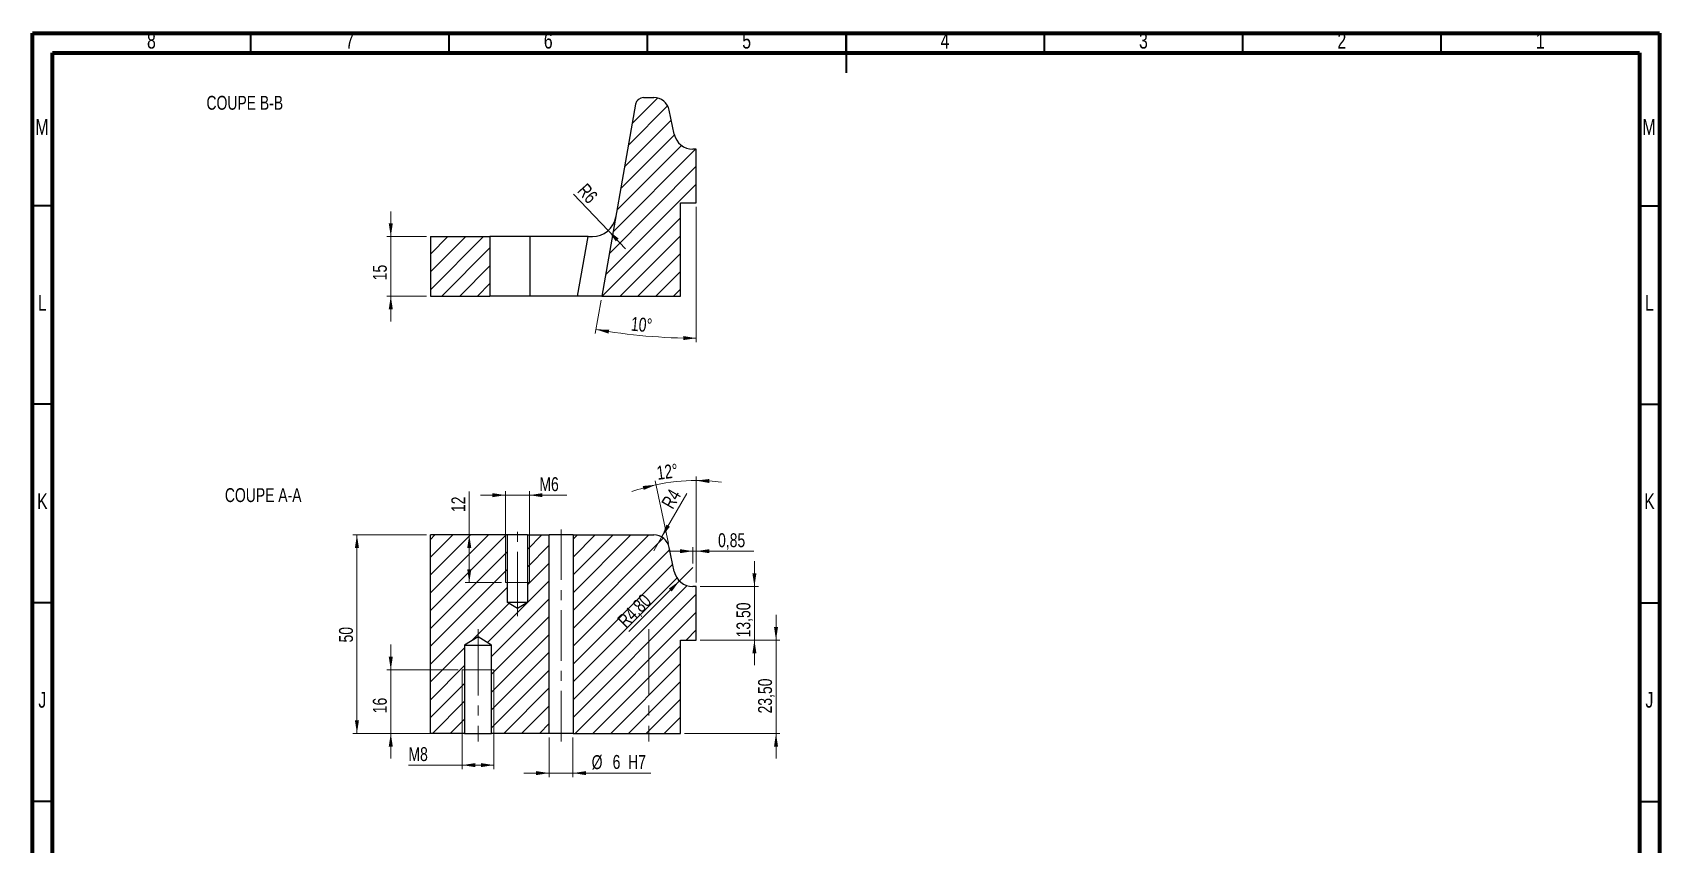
# Model space of a CAD drawing. Header units: millimetres. Extents: x 5 to 415, y 5 to 592.
# Drawn here: x 5 to 415, y 387.7 to 592.1 of the extents above; entities that cross this region are included whole.
import ezdxf

# ---------------------------------------------------------------- set-up
doc = ezdxf.new("R2010")
doc.units = ezdxf.units.MM
doc.linetypes.add('CENTERX2', pattern=[20.32, 12.7, -2.54, 2.54, -2.54])
doc.styles.add('SLDTEXTSTYLE0', font='TXT', dxfattribs={"width": 0.75})
doc.dimstyles.new('SLDDIMSTYLE2', dxfattribs={"dimtxt": 3.5, "dimasz": 3.302, "dimexe": 0, "dimexo": 0.0625, "dimgap": 0.875, "dimtad": 1, "dimrnd": 1e-09, "dimzin": 12, "dimdsep": 46, "dimtxsty": 'SLDTEXTSTYLE0', "dimsah": 1, "dimcen": 0, "dimadec": 0, "dimazin": 3, "dimtfac": 1, "dimtofl": 0, "dimtmove": 0, "dimatfit": 3, "dimfxl": 1, "dimfrac": 2, "dimtolj": 1, "dimtzin": 12, "dimarcsym": 0})
doc.dimstyles.new('SLDDIMSTYLE3', dxfattribs={"dimtxt": 3.5, "dimasz": 3.302, "dimexe": 0, "dimexo": 0.0625, "dimgap": 0.875, "dimtad": 1, "dimrnd": 1e-09, "dimzin": 12, "dimdsep": 46, "dimtxsty": 'SLDTEXTSTYLE0', "dimsah": 1, "dimcen": 0, "dimadec": 0, "dimazin": 3, "dimtfac": 1, "dimtofl": 0, "dimtmove": 1, "dimatfit": 3, "dimfxl": 1, "dimfrac": 2, "dimtolj": 1, "dimtzin": 12, "dimarcsym": 0})
doc.dimstyles.new('SLDDIMSTYLE4', dxfattribs={"dimtxt": 3.5, "dimasz": 3.302, "dimexe": 0, "dimexo": 0.0625, "dimgap": 0.875, "dimtad": 1, "dimrnd": 1e-09, "dimzin": 12, "dimdsep": 46, "dimtxsty": 'SLDTEXTSTYLE0', "dimsah": 1, "dimcen": 0.09, "dimadec": 0, "dimazin": 3, "dimtfac": 1, "dimtofl": 0, "dimtmove": 0, "dimatfit": 3, "dimfxl": 1, "dimfrac": 2, "dimtolj": 1, "dimtzin": 12, "dimarcsym": 0})
doc.dimstyles.new('SLDDIMSTYLE5', dxfattribs={"dimtxt": 3.5, "dimasz": 3.302, "dimexe": 0, "dimexo": 0.0625, "dimgap": 0.875, "dimtad": 1, "dimrnd": 1e-09, "dimzin": 12, "dimdsep": 46, "dimtxsty": 'SLDTEXTSTYLE0', "dimsah": 1, "dimcen": 0.09, "dimadec": 0, "dimazin": 3, "dimtfac": 1, "dimtmove": 0, "dimatfit": 0, "dimfxl": 1, "dimfrac": 2, "dimtolj": 1, "dimtzin": 12, "dimarcsym": 0})
doc.dimstyles.new('SLDDIMSTYLE6', dxfattribs={"dimtxt": 3.5, "dimasz": 3.302, "dimexe": 0, "dimexo": 0.0625, "dimgap": 0.875, "dimtad": 1, "dimrnd": 1e-09, "dimdsep": 46, "dimtxsty": 'SLDTEXTSTYLE0', "dimsah": 1, "dimcen": 0.09, "dimadec": 0, "dimazin": 2, "dimtfac": 1, "dimtmove": 0, "dimatfit": 0, "dimfxl": 1, "dimfrac": 2, "dimtolj": 1, "dimtzin": 12, "dimarcsym": 0})
doc.dimstyles.new('SLDDIMSTYLE7', dxfattribs={"dimtxt": 3.5, "dimasz": 3.302, "dimexe": 0, "dimexo": 0.0625, "dimgap": 0.875, "dimtad": 1, "dimdec": 4, "dimzin": 12, "dimdsep": 46, "dimtxsty": 'SLDTEXTSTYLE0', "dimsah": 1, "dimcen": 0.09, "dimazin": 3, "dimtfac": 1, "dimtofl": 0, "dimtmove": 0, "dimatfit": 3, "dimfxl": 1, "dimfrac": 2, "dimtolj": 1, "dimtzin": 12, "dimarcsym": 0})

# ---------------------------------------------------------------- blocks, each defined once
blk = doc.blocks.new('_D_29')
at = {"color": 7, "linetype": 'Continuous', "lineweight": 18}
for p, q in [((113.28, 430.62), (113.28, 406.63)), ((121.28, 430.62), (121.28, 406.63)), ((113.28, 407.63), (99.74, 407.63)), ((121.28, 407.63), (113.28, 407.63))]:
    blk.add_line(p, q, dxfattribs=at)
for points in [[(113.28, 407.63), (116.58, 407.13), (116.58, 408.14)], [(121.28, 407.63), (117.98, 408.14), (117.98, 407.13)]]:
    blk.add_solid(points, dxfattribs=at)
at = {"color": 7, "linetype": 'Continuous', "lineweight": 18, "insert": (99.74, 412.15), "char_height": 3.5, "attachment_point": 1, "style": 'SLDTEXTSTYLE0'}
blk.add_mtext('M8', dxfattribs=at)
blk = doc.blocks.new('_D_30')
at = {"color": 7, "linetype": 'Continuous', "lineweight": 18}
for p, q in [((95.28, 431.62), (95.28, 437.97)), ((112.28, 431.62), (94.28, 431.62)), ((95.28, 415.62), (95.28, 431.62)), ((112.28, 415.62), (94.28, 415.62)), ((95.28, 415.62), (95.28, 409.27))]:
    blk.add_line(p, q, dxfattribs=at)
for points in [[(95.28, 431.62), (95.79, 434.92), (94.77, 434.92)], [(95.28, 415.62), (94.77, 412.31), (95.79, 412.31)]]:
    blk.add_solid(points, dxfattribs=at)
at = {"color": 7, "linetype": 'Continuous', "lineweight": 18, "insert": (90.77, 420.69), "char_height": 3.5, "attachment_point": 1, "rotation": 90, "style": 'SLDTEXTSTYLE0'}
blk.add_mtext('16', dxfattribs=at)
blk = doc.blocks.new('_D_31')
at = {"color": 7, "linetype": 'Continuous', "lineweight": 18}
for p, q in [((104.28, 465.62), (85.75, 465.62)), ((86.75, 415.62), (86.75, 465.62)), ((104.28, 415.62), (85.75, 415.62))]:
    blk.add_line(p, q, dxfattribs=at)
for points in [[(86.75, 465.62), (86.24, 462.31), (87.26, 462.31)], [(86.75, 415.62), (87.26, 418.92), (86.24, 418.92)]]:
    blk.add_solid(points, dxfattribs=at)
at = {"color": 7, "linetype": 'Continuous', "lineweight": 18, "insert": (82.24, 438.52), "char_height": 3.5, "attachment_point": 1, "rotation": 90, "style": 'SLDTEXTSTYLE0'}
blk.add_mtext('50', dxfattribs=at)
blk = doc.blocks.new('_D_32')
at = {"color": 7, "linetype": 'Continuous', "lineweight": 18}
for p, q in [((124.2, 475.62), (117.85, 475.62)), ((124.2, 454.62), (124.2, 476.62)), ((124.2, 475.62), (130.2, 475.62)), ((130.2, 454.62), (130.2, 476.62)), ((130.2, 475.62), (139.61, 475.62))]:
    blk.add_line(p, q, dxfattribs=at)
for points in [[(124.2, 475.62), (120.9, 476.12), (120.9, 475.11)], [(130.2, 475.62), (133.51, 475.11), (133.51, 476.12)]]:
    blk.add_solid(points, dxfattribs=at)
at = {"color": 7, "linetype": 'Continuous', "lineweight": 18, "insert": (132.74, 480.13), "char_height": 3.5, "attachment_point": 1, "style": 'SLDTEXTSTYLE0'}
blk.add_mtext('M6', dxfattribs=at)
blk = doc.blocks.new('_D_33')
at = {"color": 7, "linetype": 'Continuous', "lineweight": 18}
for p, q in [((115.06, 465.62), (115.06, 476.54)), ((123.2, 465.62), (114.06, 465.62)), ((115.06, 465.62), (115.06, 453.62)), ((123.2, 453.62), (114.06, 453.62))]:
    blk.add_line(p, q, dxfattribs=at)
for points in [[(115.06, 465.62), (114.55, 462.31), (115.57, 462.31)], [(115.06, 453.62), (115.57, 456.92), (114.55, 456.92)]]:
    blk.add_solid(points, dxfattribs=at)
at = {"color": 7, "linetype": 'Continuous', "lineweight": 18, "insert": (110.55, 471.36), "char_height": 3.5, "attachment_point": 1, "rotation": 90, "style": 'SLDTEXTSTYLE0'}
blk.add_mtext('12', dxfattribs=at)
blk = doc.blocks.new('_D_34')
at = {"color": 7, "linetype": 'Continuous', "lineweight": 18}
for p, q in [((135.2, 414.62), (135.2, 404.62)), ((141.2, 414.62), (141.2, 404.62)), ((135.2, 405.62), (128.85, 405.62)), ((135.2, 405.62), (141.2, 405.62)), ((141.2, 405.62), (160.85, 405.62))]:
    blk.add_line(p, q, dxfattribs=at)
for points in [[(135.2, 405.62), (131.9, 406.12), (131.9, 405.11)], [(141.2, 405.62), (144.51, 405.11), (144.51, 406.12)]]:
    blk.add_solid(points, dxfattribs=at)
at = {"color": 7, "linetype": 'Continuous', "lineweight": 18, "char_height": 3.5, "attachment_point": 1, "style": 'SLDTEXTSTYLE0'}
for s, insert in [('%%c', (145.91, 410.13)), ('6', (151.19, 410.18)), ('H7', (155.09, 410.18))]:
    blk.add_mtext(s, dxfattribs=dict(at, insert=insert))
blk = doc.blocks.new('_D_35')
at = {"color": 7, "linetype": 'Continuous', "lineweight": 18}
for p, q in [((192.36, 439.12), (192.36, 445.47)), ((173.28, 439.12), (193.36, 439.12)), ((192.36, 415.62), (192.36, 439.12)), ((169.28, 415.62), (193.36, 415.62)), ((192.36, 415.62), (192.36, 409.27))]:
    blk.add_line(p, q, dxfattribs=at)
for points in [[(192.36, 439.12), (192.87, 442.42), (191.86, 442.42)], [(192.36, 415.62), (191.86, 412.31), (192.87, 412.31)]]:
    blk.add_solid(points, dxfattribs=at)
at = {"color": 7, "linetype": 'Continuous', "lineweight": 18, "insert": (187.85, 420.65), "char_height": 3.5, "attachment_point": 1, "rotation": 90, "style": 'SLDTEXTSTYLE0'}
blk.add_mtext('23,50', dxfattribs=at)
blk = doc.blocks.new('_D_36')
at = {"color": 7, "linetype": 'Continuous', "lineweight": 18}
for p, q in [((186.92, 452.62), (186.92, 458.97)), ((173.28, 452.62), (187.92, 452.62)), ((186.92, 439.12), (186.92, 452.62)), ((173.28, 439.12), (187.92, 439.12)), ((186.92, 439.12), (186.92, 432.77))]:
    blk.add_line(p, q, dxfattribs=at)
for points in [[(186.92, 452.62), (187.42, 455.92), (186.41, 455.92)], [(186.92, 439.12), (186.41, 435.81), (187.42, 435.81)]]:
    blk.add_solid(points, dxfattribs=at)
at = {"color": 7, "linetype": 'Continuous', "lineweight": 18, "insert": (182.4, 439.8), "char_height": 3.5, "attachment_point": 1, "rotation": 90, "style": 'SLDTEXTSTYLE0'}
blk.add_mtext('13,50', dxfattribs=at)
blk = doc.blocks.new('_D_37')
at = {"color": 7, "linetype": 'Continuous', "lineweight": 18}
for q in [(171.43, 457.42), (155.29, 441.27)]:
    blk.add_line((168.04, 454.02), q, dxfattribs=at)
blk.add_solid([(168.04, 454.02), (165.34, 452.05), (166.06, 451.33)], dxfattribs=at)
at = {"color": 7, "linetype": 'Continuous', "lineweight": 18, "insert": (152.12, 444.44), "char_height": 3.5, "attachment_point": 1, "rotation": 45, "style": 'SLDTEXTSTYLE0'}
blk.add_mtext('R4,80', dxfattribs=at)
blk = doc.blocks.new('_D_38')
at = {"color": 7, "linetype": 'Continuous', "lineweight": 18}
for q in [(169.88, 476.07), (161.54, 461.62)]:
    blk.add_line((163.54, 465.08), q, dxfattribs=at)
blk.add_solid([(163.54, 465.08), (165.63, 467.69), (164.75, 468.19)], dxfattribs=at)
at = {"color": 7, "linetype": 'Continuous', "lineweight": 18, "insert": (163.31, 473.61), "char_height": 3.5, "attachment_point": 1, "rotation": 60, "style": 'SLDTEXTSTYLE0'}
blk.add_mtext('R4', dxfattribs=at)
blk = doc.blocks.new('_D_39')
at = {"color": 7, "linetype": 'Continuous', "lineweight": 18}
for p, q in [((171.43, 461.51), (165.08, 461.51)), ((171.43, 458.42), (171.43, 462.51)), ((171.43, 461.51), (172.28, 461.51)), ((172.28, 453.62), (172.28, 462.51)), ((172.28, 461.51), (186.81, 461.51))]:
    blk.add_line(p, q, dxfattribs=at)
for points in [[(171.43, 461.51), (168.13, 462.02), (168.13, 461)], [(172.28, 461.51), (175.58, 461), (175.58, 462.02)]]:
    blk.add_solid(points, dxfattribs=at)
at = {"color": 7, "linetype": 'Continuous', "lineweight": 18, "insert": (177.76, 466.02), "char_height": 3.5, "attachment_point": 1, "style": 'SLDTEXTSTYLE0'}
blk.add_mtext('0,85', dxfattribs=at)
blk = doc.blocks.new('_D_40')
at = {"color": 7, "linetype": 'Continuous', "lineweight": 18}
for p, q in [((172.28, 453.62), (172.28, 480.29)), ((165.24, 463.43), (161.89, 479.2))]:
    blk.add_line(p, q, dxfattribs=at)
for start, end in [(102.0002, 109.4159), (90, 102.0002), (82.5842, 90)]:
    blk.add_arc((172.28, 430.32), 48.97, start, end, dxfattribs=at)
for points in [[(162.1, 478.22), (158.77, 477.92), (159.02, 476.93)], [(172.28, 479.29), (175.57, 478.67), (175.6, 479.69)]]:
    blk.add_solid(points, dxfattribs=at)
at = {"color": 7, "linetype": 'Continuous', "lineweight": 18, "insert": (162.11, 482.94), "char_height": 3.5, "attachment_point": 1, "rotation": 7.1716, "style": 'SLDTEXTSTYLE0'}
blk.add_mtext('12°', dxfattribs=at)
blk = doc.blocks.new('_D_41')
at = {"color": 7, "linetype": 'Continuous', "lineweight": 18}
for q in [(141.35, 551.43), (154.46, 537.67)]:
    blk.add_line((150.08, 542.27), q, dxfattribs=at)
blk.add_solid([(150.08, 542.27), (151.99, 539.52), (152.72, 540.23)], dxfattribs=at)
at = {"color": 7, "linetype": 'Continuous', "lineweight": 18, "insert": (144.71, 554.44), "char_height": 3.5, "attachment_point": 1, "rotation": 311.798, "style": 'SLDTEXTSTYLE0'}
blk.add_mtext('R6', dxfattribs=at)
blk = doc.blocks.new('_D_42')
at = {"color": 7, "linetype": 'Continuous', "lineweight": 18}
for p, q in [((95.28, 540.74), (95.28, 547.09)), ((104.28, 540.74), (94.28, 540.74)), ((95.28, 540.74), (95.28, 525.74)), ((104.28, 525.74), (94.28, 525.74)), ((95.28, 525.74), (95.28, 519.39))]:
    blk.add_line(p, q, dxfattribs=at)
for points in [[(95.28, 540.74), (95.79, 544.04), (94.77, 544.04)], [(95.28, 525.74), (94.77, 522.44), (95.79, 522.44)]]:
    blk.add_solid(points, dxfattribs=at)
at = {"color": 7, "linetype": 'Continuous', "lineweight": 18, "insert": (90.77, 529.73), "char_height": 3.5, "attachment_point": 1, "rotation": 90, "style": 'SLDTEXTSTYLE0'}
blk.add_mtext('15', dxfattribs=at)
blk = doc.blocks.new('_D_43')
at = {"color": 7, "linetype": 'Continuous', "lineweight": 18}
for p, q in [((172.28, 548.24), (172.28, 514.14)), ((148.29, 524.75), (146.81, 516.37))]:
    blk.add_line(p, q, dxfattribs=at)
blk.add_arc((172.28, 660.81), 145.67, 260, 270, dxfattribs=at)
for points in [[(146.99, 517.35), (150.16, 516.32), (150.33, 517.32)], [(172.28, 515.14), (168.99, 515.69), (168.97, 514.67)]]:
    blk.add_solid(points, dxfattribs=at)
at = {"color": 7, "linetype": 'Continuous', "lineweight": 18, "insert": (156, 520.55), "char_height": 3.5, "attachment_point": 1, "rotation": 354.8071, "style": 'SLDTEXTSTYLE0'}
blk.add_mtext('10°', dxfattribs=at)

msp = doc.modelspace()

# ---------------------------------------------------------------- hatches: boundary and pattern name
at = {"linetype": 'Continuous', "lineweight": 18}
h = msp.add_hatch(dxfattribs=at)
h.set_pattern_fill('ANSI31', style=0)
edge = h.paths.add_edge_path(flags=0)
edge.add_arc((171.42945, 567.53867), 4.8, 192.0001556, 270, ccw=False)
edge.add_line((166.73434, 566.54068), (165.45269, 572.57033))
edge.add_arc((161.5401, 571.73867), 4, 12.0001556, 90)
edge.add_line((161.5401, 575.73867), (158.96063, 575.73867))
edge.add_arc((158.96063, 573.73867), 2, 90, 170)
edge.add_line((156.99102, 574.08597), (148.46609, 525.73867))
edge.add_line((148.46609, 525.73867), (168.28243, 525.73867))
edge.add_line((168.28243, 525.73867), (168.28243, 549.23867))
edge.add_line((168.28243, 549.23867), (172.28243, 549.23867))
edge.add_line((172.28243, 549.23867), (172.28243, 562.73867))
edge.add_line((172.28243, 562.73867), (171.42945, 562.73867))
h = msp.add_hatch(dxfattribs=at)
h.set_pattern_fill('ANSI31', style=0)
h.paths.add_polyline_path([(120.28243, 540.73867), (105.28243, 540.73867), (105.28243, 525.73867), (120.28243, 525.73867)], flags=0)
h = msp.add_hatch(dxfattribs=at)
h.set_pattern_fill('ANSI31', style=0)
h.paths.add_polyline_path([(120.68243, 415.61535), (135.20432, 415.61535), (135.20432, 465.61535), (129.70432, 465.61535), (129.70432, 448.61535), (127.20432, 447.1132), (124.70432, 448.61535), (124.70432, 465.61535), (105.28243, 465.61535), (105.28243, 415.61535), (113.88243, 415.61535), (113.88243, 437.86535), (117.28243, 439.90828), (120.68243, 437.86535)], flags=0)
h = msp.add_hatch(dxfattribs=at)
h.set_pattern_fill('ANSI31', style=0)
edge = h.paths.add_edge_path(flags=0)
edge.add_line((168.28243, 415.61535), (168.28243, 439.11535))
edge.add_line((168.28243, 439.11535), (172.28243, 439.11535))
edge.add_line((172.28243, 439.11535), (172.28243, 452.61535))
edge.add_line((172.28243, 452.61535), (171.42945, 452.61535))
edge.add_arc((171.42945, 457.41535), 4.8, 192.0001556, 270, ccw=False)
edge.add_line((166.73434, 456.41736), (165.45269, 462.44701))
edge.add_arc((161.5401, 461.61535), 4, 12.0001556, 90)
edge.add_line((161.5401, 465.61535), (141.20432, 465.61535))
edge.add_line((141.20432, 465.61535), (141.20432, 415.61535))
edge.add_line((141.20432, 415.61535), (168.28243, 415.61535))

# ---------------------------------------------------------------- linework, layer by layer
at = {"color": 7, "linetype": 'Continuous', "lineweight": 70}
for p, q in [((5, 5), (5, 592)), ((5, 592), (415, 592)), ((415, 592), (415, 5)), ((10, 10), (10, 587)), ((10, 587), (410, 587)), ((410, 587), (410, 10))]:
    msp.add_line(p, q, dxfattribs=at)
at = {"color": 7, "linetype": 'Continuous', "lineweight": 35}
for p, q in [((60, 587), (60, 592)), ((110, 587), (110, 592)), ((160, 587), (160, 592)), ((210, 592.001), (210, 581.999)), ((210, 587), (210, 592)), ((260, 587), (260, 592)), ((310, 587), (310, 592)), ((360, 587), (360, 592)), ((10, 548.5), (5, 548.5)), ((410, 548.5), (415, 548.5)), ((10, 498.5), (5, 498.5)), ((410, 498.5), (415, 498.5)), ((10, 448.5), (5, 448.5)), ((410, 448.5), (415, 448.5)), ((10, 398.5), (5, 398.5)), ((410, 398.5), (415, 398.5))]:
    msp.add_line(p, q, dxfattribs=at)
at = {"color": 7, "linetype": 'Continuous', "lineweight": 25}
for p, q in [((156.99102, 574.08597), (148.46608, 525.73867)), ((158.96064, 575.73867), (161.54009, 575.73867)), ((166.73434, 566.54068), (165.45268, 572.57033)), ((172.28244, 562.73867), (171.42945, 562.73867)), ((172.28244, 549.23867), (172.28244, 562.73867)), ((168.28244, 549.23867), (172.28244, 549.23867)), ((168.28244, 525.73867), (168.28244, 549.23867)), ((105.28243, 540.73867), (105.28243, 525.73867)), ((105.28243, 540.73867), (120.28244, 540.73867)), ((120.28244, 540.73867), (120.28244, 525.73867)), ((130.28243, 540.73867), (120.28244, 540.73867)), ((130.28243, 540.73867), (130.28243, 525.73867)), ((145.01843, 540.73867), (130.28243, 540.73867)), ((142.37353, 525.73867), (145.01843, 540.73867)), ((145.01843, 540.73867), (146.07639, 540.73867)), ((105.28243, 525.73867), (120.28244, 525.73867)), ((130.28243, 525.73867), (120.28244, 525.73867)), ((142.37353, 525.73867), (130.28243, 525.73867)), ((148.46608, 525.73867), (142.37353, 525.73867)), ((148.46608, 525.73867), (168.28244, 525.73867)), ((105.28243, 415.61535), (105.28243, 465.61535)), ((124.70432, 465.61535), (105.28243, 465.61535)), ((124.70432, 448.61535), (124.70432, 465.61535)), ((129.70432, 465.61535), (124.70432, 465.61535)), ((129.70432, 465.61535), (129.70432, 448.61535)), ((129.70432, 465.61535), (135.20432, 465.61535)), ((135.20432, 415.61535), (135.20432, 465.61535)), ((141.20432, 465.61535), (135.20432, 465.61535)), ((141.20432, 465.61535), (141.20432, 415.61535)), ((141.20432, 465.61535), (161.54009, 465.61535)), ((166.73434, 456.41736), (165.45268, 462.44701)), ((172.28244, 452.61535), (171.42945, 452.61535)), ((172.28244, 439.11535), (172.28244, 452.61535)), ((127.20432, 447.1132), (124.70432, 448.61535)), ((129.70432, 448.61535), (124.70432, 448.61535)), ((129.70432, 448.61535), (127.20432, 447.1132)), ((117.28243, 439.90828), (113.88244, 437.86535)), ((120.68244, 437.86535), (117.28243, 439.90828)), ((168.28244, 439.11535), (172.28244, 439.11535)), ((168.28244, 415.61535), (168.28244, 439.11535)), ((113.88244, 437.86535), (113.88244, 415.61535)), ((113.88244, 437.86535), (120.68244, 437.86535)), ((120.68244, 415.61535), (120.68244, 437.86535)), ((113.88244, 415.61535), (105.28243, 415.61535)), ((113.88244, 415.61535), (120.68244, 415.61535)), ((135.20432, 415.61535), (120.68244, 415.61535)), ((141.20432, 415.61535), (135.20432, 415.61535)), ((141.20432, 415.61535), (168.28244, 415.61535))]:
    msp.add_line(p, q, dxfattribs=at)
at = {"color": 7, "linetype": 'CENTERX2', "lineweight": 18}
for p, q in [((127.20432, 448.61535), (127.20432, 467.61535)), ((138.20432, 413.61535), (138.20432, 467.61535)), ((127.20432, 448.61535), (127.20432, 445.1132)), ((117.28243, 437.86535), (117.28243, 441.90828)), ((160.28243, 437.86535), (160.28243, 441.90828)), ((117.28243, 437.86535), (117.28243, 413.61535)), ((160.28243, 437.86535), (160.28243, 413.61535))]:
    msp.add_line(p, q, dxfattribs=at)
at = {"color": 7, "linetype": 'Continuous', "lineweight": 18}
for p, q in [((124.20432, 453.61535), (124.20432, 465.61535)), ((130.20432, 465.61535), (130.20432, 453.61535)), ((124.70432, 453.61535), (124.20432, 453.61535)), ((124.7043, 453.61535), (129.70432, 453.61535)), ((130.20432, 453.61535), (129.70432, 453.61535)), ((113.28243, 431.61535), (113.28243, 415.61535)), ((113.88244, 431.61535), (113.28243, 431.61535)), ((120.68242, 431.61535), (113.88244, 431.61535)), ((121.28243, 431.61535), (120.68244, 431.61535)), ((121.28243, 415.61535), (121.28243, 431.61535))]:
    msp.add_line(p, q, dxfattribs=at)
at = {"color": 7, "linetype": 'Continuous', "lineweight": 25}
for centre, radius, start, end in [((158.96063, 573.73867), 2, 90, 170), ((161.5401, 571.73867), 4, 12.0001556, 90), ((171.42945, 567.53867), 4.8, 192.0001556, 270), ((146.07639, 546.73867), 6, 270, 350), ((161.5401, 461.61535), 4, 12.0001556, 90), ((171.42945, 457.41535), 4.8, 192.0001556, 270)]:
    msp.add_arc(centre, radius, start, end, dxfattribs=at)

# ---------------------------------------------------------------- texts
at = {"color": 7, "linetype": 'Continuous', "lineweight": 0, "attachment_point": 2, "style": 'SLDTEXTSTYLE0'}
for s, insert, char_height in [('8', (34.96004, 592.06015), 3.96875), ('7', (84.96004, 592.06015), 3.96875), ('6', (134.96004, 592.06015), 3.96875), ('5', (184.96004, 592.06015), 3.96875), ('4', (234.96004, 592.06015), 3.96875), ('3', (284.96004, 592.06015), 3.96875), ('2', (334.96004, 592.06015), 3.96875), ('1', (384.96004, 592.06015), 3.96875), ('COUPE B-B', (58.48848, 576.18085), 3.5), ('M', (7.36174, 570.31015), 3.96875), ('M', (412.36174, 570.31015), 3.96875), ('L', (7.45452, 526.06015), 3.96875), ('L', (412.45452, 526.06015), 3.96875), ('K', (7.48852, 476.06015), 3.96875), ('COUPE A-A', (63.13145, 477.37703), 3.5), ('K', (412.48852, 476.06015), 3.96875), ('J', (7.46509, 426.06015), 3.96875), ('J', (412.46509, 426.06015), 3.96875)]:
    msp.add_mtext(s, dxfattribs=dict(at, insert=insert, char_height=char_height))

# ---------------------------------------------------------------- dimensions: what is measured, and where the dimension line sits
at = {"color": 7, "linetype": 'Continuous', "lineweight": 18}
for base, line1, line2, picture, middle in [((159.58671, 515.6951), ((172.28243, 549.23867), (172.28243, 562.73867)), ((156.99102, 574.08597), (148.46609, 525.73867)), '_D_43', (159.09824, 515.73867)), ((167.16328, 479.02084), ((165.45269, 462.44701), (166.73434, 456.41736)), ((172.28243, 452.61535), (172.28243, 439.11535)), '_D_40', (166.16853, 478.90599))]:
    dim = msp.add_angular_dim_2l(base=base, line1=line1, line2=line2, dimstyle='SLDDIMSTYLE7', dxfattribs=at)
    dim.commit()
    dim.dimension.update_dxf_attribs({"geometry": picture, "text_midpoint": middle, "dimtype": 162})
for center, mpoint, dimstyle, picture, middle in [((146.07639, 546.73867), (150.07543, 542.26567), 'SLDDIMSTYLE3', '_D_41', (143.00942, 550.16915)), ((161.5401, 461.61535), (163.5401, 465.07945), 'SLDDIMSTYLE2', '_D_38', (168.66169, 473.95031)), ((171.42945, 457.41535), (168.03534, 454.02124), 'SLDDIMSTYLE2', '_D_37', (159.33263, 445.31853))]:
    dim = msp.add_radius_dim(center=center, mpoint=mpoint, dimstyle=dimstyle, dxfattribs=at)
    dim.commit()
    dim.dimension.update_dxf_attribs({"geometry": picture, "text_midpoint": middle, "dimtype": 164})
for base, p1, p2, dimstyle, picture, middle in [((95.28243, 525.73867), (105.28243, 540.73867), (105.28243, 525.73867), 'SLDDIMSTYLE5', '_D_42', (95.28243, 532.31185)), ((115.06013, 453.61535), (124.20432, 465.61535), (124.20432, 453.61535), 'SLDDIMSTYLE4', '_D_33', (115.06013, 473.9503)), ((86.75044, 465.61535), (105.28243, 415.61535), (105.28243, 465.61535), 'SLDDIMSTYLE4', '_D_31', (86.75044, 441.1048)), ((186.91622, 452.61535), (172.28243, 439.11535), (172.28243, 452.61535), 'SLDDIMSTYLE5', '_D_36', (186.91622, 445.62196)), ((192.36492, 439.11535), (168.28243, 415.61535), (172.28243, 439.11535), 'SLDDIMSTYLE5', '_D_35', (192.36492, 426.47019)), ((95.28243, 431.61535), (113.28243, 415.61535), (113.28243, 431.61535), 'SLDDIMSTYLE5', '_D_30', (95.28243, 423.2744))]:
    dim = msp.add_linear_dim(base=base, p1=p1, p2=p2, angle=90, dimstyle=dimstyle, dxfattribs=at)
    dim.commit()
    dim.dimension.update_dxf_attribs({"geometry": picture, "text_midpoint": middle, "dimtype": 160})
for base, p1, p2, text, dimstyle, picture, middle in [((130.20432, 475.61535), (124.20432, 453.61535), (130.20432, 453.61535), 'M6', 'SLDDIMSTYLE5', '_D_32', (136.17509, 475.61535)), ((113.28243, 407.63369), (121.28243, 431.61535), (113.28243, 431.61535), 'M8', 'SLDDIMSTYLE4', '_D_29', (103.17319, 407.63369)), ((141.20432, 405.61535), (135.20432, 415.61535), (141.20432, 415.61535), '%%c<> H7', 'SLDDIMSTYLE5', '_D_34', (153.37987, 405.61535))]:
    dim = msp.add_linear_dim(base=base, p1=p1, p2=p2, text=text, dimstyle=dimstyle, dxfattribs=at)
    dim.commit()
    dim.dimension.update_dxf_attribs({"geometry": picture, "text_midpoint": middle, "dimtype": 160})
dim = msp.add_linear_dim(base=(172.28243, 461.51107), p1=(171.42945, 457.41535), p2=(172.28243, 452.61535), dimstyle='SLDDIMSTYLE6', dxfattribs=at)
dim.commit()
dim.dimension.update_dxf_attribs({"geometry": '_D_39', "text_midpoint": (182.28243, 461.51107), "dimtype": 160})

doc.saveas('drawing.dxf')
